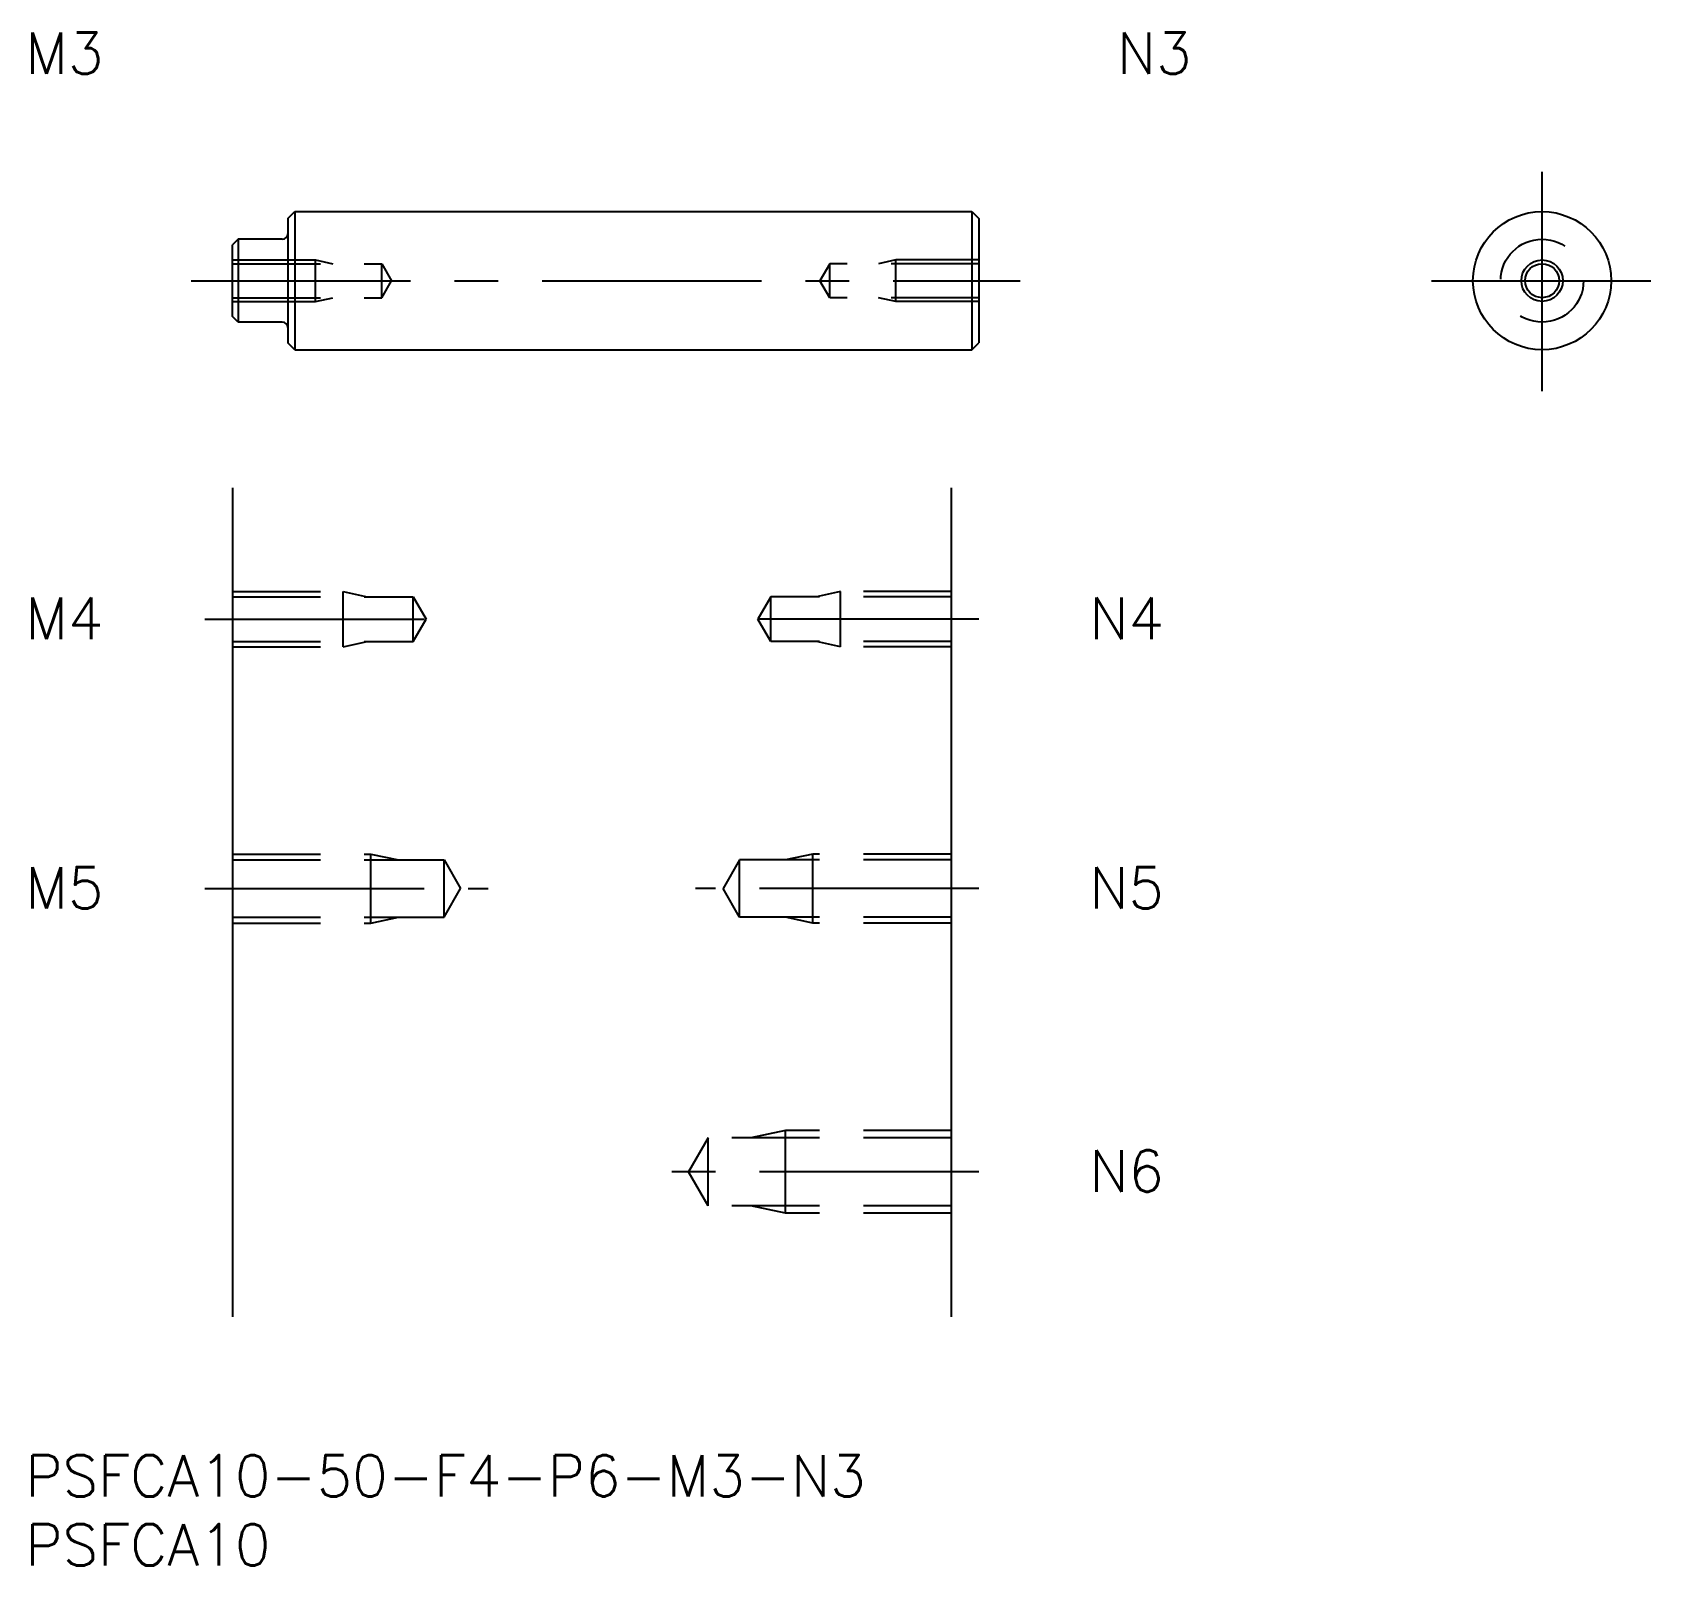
# Model space of a CAD drawing. Extents: x 1 to 118, y -8 to 103.
import ezdxf

# ---------------------------------------------------------------- set-up
doc = ezdxf.new("R2010")
doc.units = 0
doc.header["$LTSCALE"] = 0.5
doc.linetypes.add('CENTER', pattern=[50.8, 31.75, -6.35, 6.35, -6.35])
doc.linetypes.add('DASHED', pattern=[19.05, 12.7, -6.35])
for name, color, linetype in [('MSM_CENTER', 1, 'CENTER'), ('MSM_CONTINUOUS', 7, 'CONTINUOUS'), ('MSM_DASHED', 4, 'DASHED'), ('MSM_NARROW', 5, 'CONTINUOUS'), ('MSM_PART_NUMBER', 7, 'CONTINUOUS')]:
    doc.layers.add(name, color=color, linetype=linetype)
doc.styles.get("Standard").update_dxf_attribs({"font": 'txt.shx', "height": 3, "bigfont": 'bigfont.shx'})

# ---------------------------------------------------------------- blocks, each defined once
blk = doc.blocks.new('*U4')
at = {"layer": 'MSM_PART_NUMBER'}
blk.add_text('PSFCA10-50-F4-P6-M3-N3', height=3, dxfattribs=at).set_placement((0, -3))
blk = doc.blocks.new('*U5')
at = {"layer": 'MSM_PART_NUMBER'}
blk.add_text('PSFCA10', height=3, dxfattribs=at).set_placement((0, -8))
blk = doc.blocks.new('*U6')
at = {"layer": 'MSM_PART_NUMBER'}
blk.add_text('M5', height=3, dxfattribs=at).set_placement((0, 39.56))
blk = doc.blocks.new('*U7')
at = {"layer": 'MSM_PART_NUMBER'}
blk.add_text('M4', height=3, dxfattribs=at).set_placement((0, 59.06))
blk = doc.blocks.new('*U8')
at = {"layer": 'MSM_PART_NUMBER'}
blk.add_text('M3', height=3, dxfattribs=at).set_placement((0, 99.97))
blk = doc.blocks.new('*U9')
at = {"layer": 'MSM_PART_NUMBER'}
blk.add_text('N6', height=3, dxfattribs=at).set_placement((77, 19.06))
blk = doc.blocks.new('*U10')
at = {"layer": 'MSM_PART_NUMBER'}
blk.add_text('N5', height=3, dxfattribs=at).set_placement((77, 39.56))
blk = doc.blocks.new('*U11')
at = {"layer": 'MSM_PART_NUMBER'}
blk.add_text('N4', height=3, dxfattribs=at).set_placement((77, 59.06))
blk = doc.blocks.new('*U12')
at = {"layer": 'MSM_PART_NUMBER'}
blk.add_text('N3', height=3, dxfattribs=at).set_placement((79, 99.97))

msp = doc.modelspace()

# ---------------------------------------------------------------- linework, layer by layer
at = {"layer": 'MSM_CENTER'}
for p, q in [((109.76, 77), (109.76, 93)), ((12, 85), (72, 85)), ((101.76, 85), (117.76, 85)), ((13, 60.5), (31, 60.5)), ((69, 60.5), (51, 60.5)), ((13, 41), (33.5, 41)), ((69, 41), (48.5, 41)), ((69, 20.5), (46, 20.5))]:
    msp.add_line(p, q, dxfattribs=at)
at = {"layer": 'MSM_CONTINUOUS'}
for p, q in [((19, 89.5), (19.5, 90)), ((19, 89.5), (19, 80.5)), ((19.5, 90), (19.5, 80)), ((19.5, 90), (68.5, 90)), ((68.5, 90), (68.5, 80)), ((68.5, 90), (69, 89.5)), ((69, 89.5), (69, 80.5)), ((15.4, 88), (15, 87.6)), ((18.6, 88), (15.4, 88)), ((15.4, 88), (15.4, 82)), ((15, 82.4), (15, 87.6)), ((15.4, 82), (15, 82.4)), ((18.6, 82), (15.4, 82)), ((19.5, 80), (19, 80.5)), ((19.5, 80), (68.5, 80)), ((68.5, 80), (69, 80.5)), ((15, 70), (15, 10)), ((67, 70), (67, 10))]:
    msp.add_line(p, q, dxfattribs=at)
for radius in [5, 1.23]:
    msp.add_circle((109.76, 85), radius, dxfattribs=at)
for centre, start, end in [((18.6, 88.4), 270, 0), ((18.6, 81.6), 0, 90)]:
    msp.add_arc(centre, 0.4, start, end, dxfattribs=at)
at = {"layer": 'MSM_DASHED'}
for p, q in [((15, 86.5), (21, 86.5)), ((15, 86.23), (25.79, 86.23)), ((21, 86.5), (22.25, 86.23)), ((21, 83.5), (21, 86.5)), ((25.79, 83.77), (25.79, 86.23)), ((25.79, 86.23), (26.5, 85)), ((58.21, 86.23), (57.5, 85)), ((69, 86.23), (58.21, 86.23)), ((58.21, 83.77), (58.21, 86.23)), ((63, 86.5), (61.75, 86.23)), ((69, 86.5), (63, 86.5)), ((63, 83.5), (63, 86.5)), ((25.79, 83.77), (26.5, 85)), ((58.21, 83.77), (57.5, 85)), ((15, 83.77), (25.79, 83.77)), ((15, 83.5), (21, 83.5)), ((21, 83.5), (22.25, 83.77)), ((69, 83.77), (58.21, 83.77)), ((63, 83.5), (61.75, 83.77)), ((69, 83.5), (63, 83.5)), ((15, 62.5), (23, 62.5)), ((23, 58.5), (23, 62.5)), ((23, 62.5), (24.75, 62.12)), ((59, 62.5), (57.25, 62.12)), ((67, 62.5), (59, 62.5)), ((59, 58.5), (59, 62.5)), ((15, 62.12), (28.06, 62.12)), ((28.06, 58.88), (28.06, 62.12)), ((28.06, 62.12), (29, 60.5)), ((53.94, 62.12), (53, 60.5)), ((67, 62.12), (53.94, 62.12)), ((53.94, 58.88), (53.94, 62.12)), ((28.06, 58.88), (29, 60.5)), ((53.94, 58.88), (53, 60.5)), ((15, 58.88), (28.06, 58.88)), ((23, 58.5), (24.75, 58.88)), ((67, 58.88), (53.94, 58.88)), ((59, 58.5), (57.25, 58.88)), ((15, 58.5), (23, 58.5)), ((67, 58.5), (59, 58.5)), ((15, 43.5), (25, 43.5)), ((25, 38.5), (25, 43.5)), ((25, 43.5), (27, 43.07)), ((57, 43.5), (55, 43.07)), ((67, 43.5), (57, 43.5)), ((57, 38.5), (57, 43.5)), ((15, 43.07), (30.31, 43.07)), ((30.31, 38.93), (30.31, 43.07)), ((30.31, 43.07), (31.5, 41)), ((51.69, 43.07), (50.5, 41)), ((67, 43.07), (51.69, 43.07)), ((51.69, 38.93), (51.69, 43.07)), ((30.31, 38.93), (31.5, 41)), ((51.69, 38.93), (50.5, 41)), ((15, 38.93), (30.31, 38.93)), ((25, 38.5), (27, 38.93)), ((67, 38.93), (51.69, 38.93)), ((57, 38.5), (55, 38.93)), ((15, 38.5), (25, 38.5)), ((67, 38.5), (57, 38.5)), ((55, 23.5), (52.5, 22.96)), ((67, 23.5), (55, 23.5)), ((55, 17.5), (55, 23.5)), ((49.42, 22.96), (48, 20.5)), ((67, 22.96), (49.42, 22.96)), ((49.42, 18.04), (49.42, 22.96)), ((49.42, 18.04), (48, 20.5)), ((67, 18.04), (49.42, 18.04)), ((55, 17.5), (52.5, 18.04)), ((67, 17.5), (55, 17.5))]:
    msp.add_line(p, q, dxfattribs=at)
msp.add_circle((109.76, 85), 3, dxfattribs=at)
at = {"layer": 'MSM_NARROW'}
msp.add_circle((109.76, 85), 1.5, dxfattribs=at)

# ---------------------------------------------------------------- block references
at = {"layer": 'MSM_CONTINUOUS'}
for name in ['*U8', '*U12', '*U7', '*U11', '*U6', '*U10', '*U9', '*U4', '*U5']:
    msp.add_blockref(name, (0, 0), dxfattribs=at)

doc.saveas('drawing.dxf')
